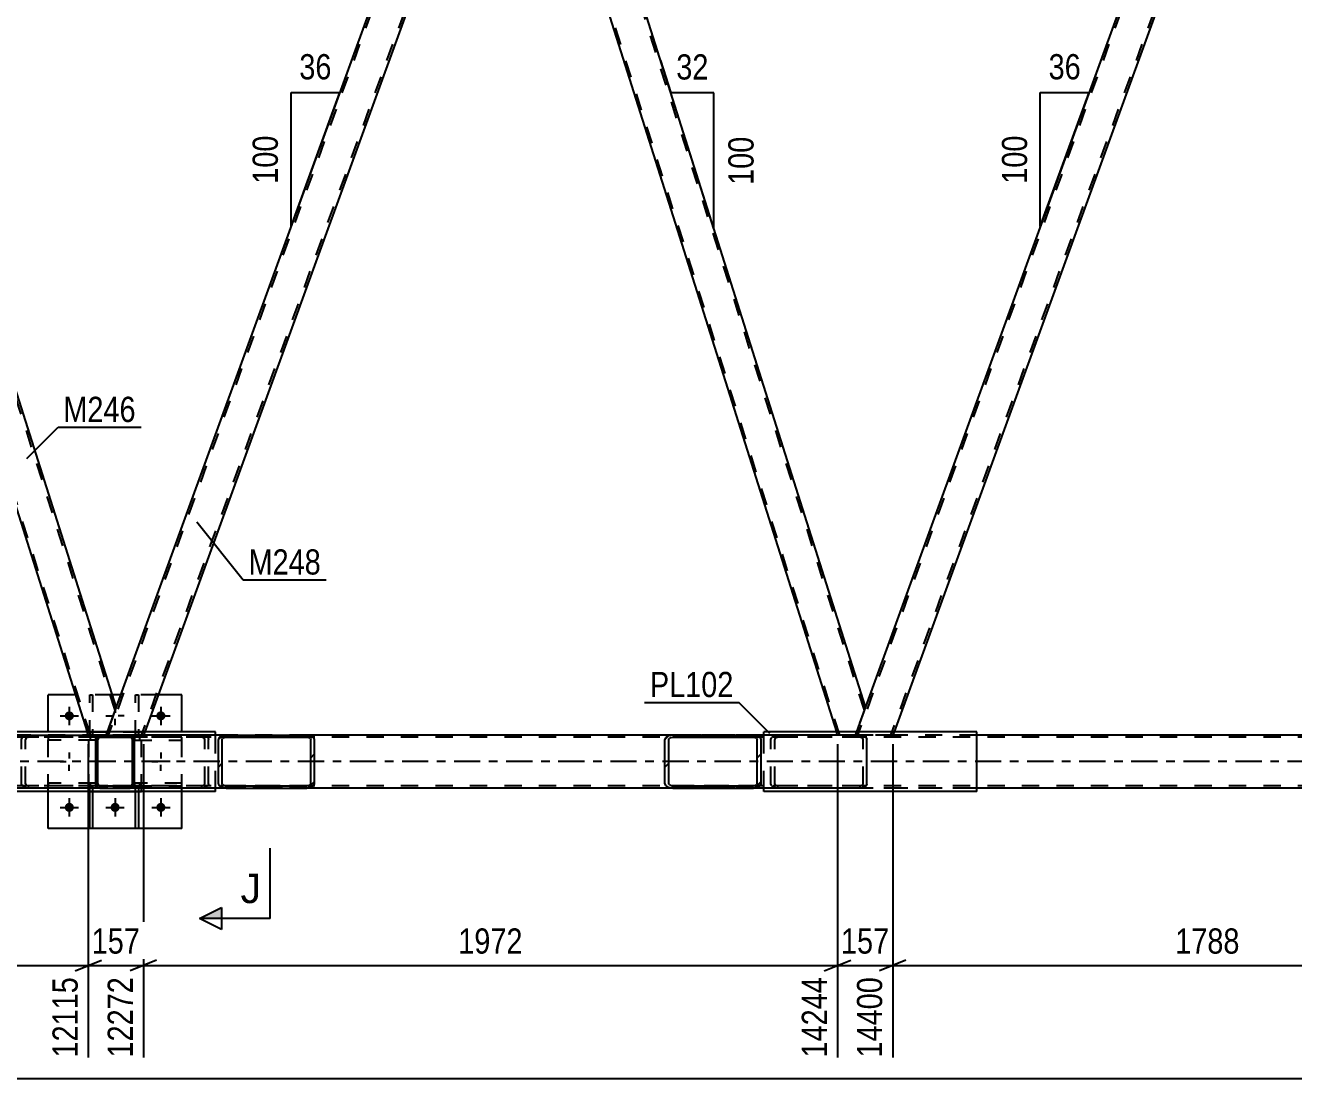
# Model space of a CAD drawing. Header units: millimetres. Extents: x -787 to 402, y -866 to -25.
# Drawn here: x -282.8 to -138.7, y -439.6 to -320 of the extents above; entities that cross this region are included whole.
import ezdxf

# ---------------------------------------------------------------- set-up
doc = ezdxf.new("R2010")
doc.units = ezdxf.units.MM
doc.linetypes.add('DXK_LINE_DOT2', pattern=[3.9198, 1.9599, -1.9599])
doc.linetypes.add('DXK_LINE_DOT3', pattern=[5.9187, 2.979, -0.9799, 0.9799, -0.9799])
doc.styles.add('Arial', font='arial.ttf', dxfattribs={"height": 0.2})
doc.styles.add('Arial Narrow', font='ARIALN.TTF', dxfattribs={"height": 0.2})

# ---------------------------------------------------------------- blocks, each defined once
blk = doc.blocks.new('Part-569028579-6460 - 6366')
at = {"color": 7, "linetype": 'DXK_LINE_DOT2'}
for p, q in [((-230.11, -281.61), (-273.42, -400.61)), ((-226.37, -281.61), (-269.68, -400.61)), ((-230.37, -281.61), (-230.51, -282.01)), ((-226.11, -281.61), (-230.37, -281.61)), ((-226.11, -281.61), (-227.28, -284.81)), ((-272.51, -397.4), (-273.68, -400.61)), ((-269.28, -400.21), (-269.42, -400.61)), ((-269.42, -400.61), (-273.68, -400.61))]:
    blk.add_line(p, q, dxfattribs=at)
at = {"color": 2, "linetype": 'Continuous'}
for p, q in [((-230.51, -282.01), (-272.51, -397.4)), ((-227.28, -284.81), (-269.28, -400.21))]:
    blk.add_line(p, q, dxfattribs=at)
blk = doc.blocks.new('Part-569028579-6387 - 6366')
at = {"color": 7, "linetype": 'DXK_LINE_DOT2'}
for p, q in [((-144.98, -281.61), (-188.29, -400.61)), ((-141.23, -281.61), (-184.54, -400.61)), ((-145.23, -281.61), (-145.38, -282.01)), ((-140.98, -281.61), (-145.23, -281.61)), ((-140.98, -281.61), (-141.12, -282.01)), ((-187.38, -397.4), (-188.55, -400.61)), ((-184.14, -400.21), (-184.29, -400.61)), ((-184.29, -400.61), (-188.55, -400.61))]:
    blk.add_line(p, q, dxfattribs=at)
at = {"color": 2, "linetype": 'Continuous'}
for p, q in [((-145.38, -282.01), (-187.38, -397.4)), ((-141.12, -282.01), (-184.14, -400.21))]:
    blk.add_line(p, q, dxfattribs=at)
blk = doc.blocks.new('Part-569028579-6403 - 6366')
at = {"linetype": 'Continuous'}
h = blk.add_hatch(dxfattribs=at)
h.set_pattern_fill('', scale=0.7, style=0, pattern_type=0)
h.set_pattern_definition([(45, (-210.1667, -401.0855), (-1.57154, 1.57154), [])])
h.paths.add_polyline_path([(-210.1, -400.9), (-210.17, -401.09), (-210.17, -406.13), (-210.1, -406.31), (-209.91, -406.46), (-209.63, -406.57), (-209.29, -406.61), (-200.12, -406.61), (-199.79, -406.57), (-199.5, -406.46), (-199.32, -406.31), (-199.25, -406.13), (-199.25, -401.09), (-199.32, -400.9), (-199.5, -400.75), (-199.79, -400.64), (-200.12, -400.61), (-209.29, -400.61), (-209.63, -400.64), (-209.91, -400.75)])
h.paths.add_polyline_path([(-209.46, -400.86), (-209.29, -400.85), (-200.12, -400.85), (-199.96, -400.86), (-199.81, -400.92), (-199.72, -400.99), (-199.69, -401.09), (-199.69, -406.13), (-199.72, -406.22), (-199.81, -406.3), (-199.96, -406.35), (-200.12, -406.37), (-209.29, -406.37), (-209.46, -406.35), (-209.6, -406.3), (-209.7, -406.22), (-209.73, -406.13), (-209.73, -401.09), (-209.7, -400.99), (-209.6, -400.92)])
at = {"color": 2, "linetype": 'Continuous'}
for p, q in [((-210.1, -400.9), (-210.17, -401.09)), ((-210.17, -406.13), (-210.17, -401.09)), ((-209.73, -401.09), (-209.7, -400.99)), ((-209.73, -406.13), (-209.73, -401.09)), ((-209.29, -400.61), (-209.63, -400.64)), ((-209.46, -400.86), (-209.29, -400.85)), ((-209.29, -400.61), (-200.12, -400.61)), ((-209.29, -400.85), (-200.12, -400.85)), ((-188.09, -400.61), (-200.12, -400.61)), ((-199.79, -400.64), (-200.12, -400.61)), ((-200.12, -400.85), (-199.96, -400.86)), ((-199.72, -400.99), (-199.69, -401.09)), ((-199.69, -406.13), (-199.69, -401.09)), ((-199.25, -401.09), (-199.32, -400.9)), ((-199.25, -406.13), (-199.25, -401.09)), ((-188.09, -400.61), (-187.76, -400.64)), ((-187.29, -400.9), (-187.22, -401.09)), ((-187.22, -406.13), (-187.22, -401.09)), ((-210.17, -406.13), (-210.1, -406.31)), ((-209.7, -406.22), (-209.73, -406.13)), ((-209.29, -406.37), (-209.46, -406.35)), ((-199.96, -406.35), (-200.12, -406.37)), ((-199.69, -406.13), (-199.72, -406.22)), ((-199.32, -406.31), (-199.25, -406.13)), ((-187.22, -406.13), (-187.29, -406.31)), ((-209.63, -406.57), (-209.29, -406.61)), ((-209.29, -406.37), (-200.12, -406.37)), ((-209.29, -406.61), (-200.12, -406.61)), ((-200.12, -406.61), (-199.79, -406.57)), ((-188.09, -406.61), (-200.12, -406.61)), ((-187.76, -406.57), (-188.09, -406.61))]:
    blk.add_line(p, q, dxfattribs=at)
at = {"color": 7, "linetype": 'DXK_LINE_DOT2'}
for p, q in [((-200.12, -400.61), (-209.29, -400.61)), ((-188.09, -400.85), (-209.29, -400.85)), ((-198.14, -401.09), (-198.07, -400.9)), ((-198.14, -406.13), (-198.14, -401.09)), ((-197.67, -400.99), (-197.7, -401.09)), ((-197.7, -406.13), (-197.7, -401.09)), ((-197.6, -400.64), (-197.26, -400.61)), ((-197.26, -400.85), (-197.43, -400.86)), ((-187.92, -400.86), (-188.09, -400.85)), ((-187.66, -401.09), (-187.69, -400.99)), ((-187.66, -406.13), (-187.66, -401.09)), ((-198.07, -406.31), (-198.14, -406.13)), ((-197.7, -406.13), (-197.67, -406.22)), ((-197.43, -406.35), (-197.26, -406.37)), ((-188.09, -406.37), (-187.92, -406.35)), ((-187.69, -406.22), (-187.66, -406.13)), ((-188.09, -406.37), (-209.29, -406.37)), ((-200.12, -406.61), (-209.29, -406.61)), ((-197.26, -406.61), (-197.6, -406.57))]:
    blk.add_line(p, q, dxfattribs=at)
at = {"color": 2, "linetype": 'Continuous'}
for centre, radius, start, end in [((-209.49, -401.45), 0.817, 99.5182, 138.0638), ((-209.39, -401.27), 0.409, 99.5182, 138.0638), ((-200.02, -401.27), 0.409, 41.9362, 80.4818), ((-199.92, -401.45), 0.817, 41.9362, 80.4818), ((-187.89, -401.45), 0.817, 41.9362, 80.4818), ((-209.49, -405.76), 0.817, 221.9362, 260.4818), ((-209.39, -405.94), 0.409, 221.9362, 260.4818), ((-200.02, -405.94), 0.409, 279.5182, 318.0638), ((-199.92, -405.76), 0.817, 279.5182, 318.0638), ((-187.89, -405.76), 0.817, 279.5182, 318.0638)]:
    blk.add_arc(centre, radius, start, end, dxfattribs=at)
at = {"color": 7, "linetype": 'DXK_LINE_DOT2'}
for centre, radius, start, end in [((-197.46, -401.45), 0.817, 99.5182, 138.0638), ((-197.36, -401.27), 0.409, 99.5182, 138.0638), ((-187.99, -401.27), 0.409, 41.9362, 80.4818), ((-197.46, -405.76), 0.817, 221.9362, 260.4818), ((-197.36, -405.94), 0.409, 221.9362, 260.4818), ((-187.99, -405.94), 0.409, 279.5182, 318.0638)]:
    blk.add_arc(centre, radius, start, end, dxfattribs=at)
blk = doc.blocks.new('Part-569028579-6405 - 6366')
at = {"linetype": 'Continuous'}
h = blk.add_hatch(dxfattribs=at)
h.set_pattern_fill('', scale=0.7, style=0, pattern_type=0)
h.set_pattern_definition([(45, (-295.301, -401.0855), (-1.57154, 1.57154), [])])
h.paths.add_polyline_path([(-295.23, -400.9), (-295.3, -401.09), (-295.3, -406.13), (-295.23, -406.31), (-295.05, -406.46), (-294.76, -406.57), (-294.43, -406.61), (-285.26, -406.61), (-284.92, -406.57), (-284.64, -406.46), (-284.45, -406.31), (-284.38, -406.13), (-284.38, -401.09), (-284.45, -400.9), (-284.64, -400.75), (-284.92, -400.64), (-285.26, -400.61), (-294.43, -400.61), (-294.76, -400.64), (-295.05, -400.75)])
h.paths.add_polyline_path([(-294.59, -400.86), (-294.43, -400.85), (-285.26, -400.85), (-285.09, -400.86), (-284.95, -400.92), (-284.85, -400.99), (-284.82, -401.09), (-284.82, -406.13), (-284.85, -406.22), (-284.95, -406.3), (-285.09, -406.35), (-285.26, -406.37), (-294.43, -406.37), (-294.59, -406.35), (-294.74, -406.3), (-294.83, -406.22), (-294.86, -406.13), (-294.86, -401.09), (-294.83, -400.99), (-294.74, -400.92)])
at = {"color": 2, "linetype": 'Continuous'}
for p, q in [((-295.23, -400.9), (-295.3, -401.09)), ((-295.3, -406.13), (-295.3, -401.09)), ((-294.86, -401.09), (-294.83, -400.99)), ((-294.86, -406.13), (-294.86, -401.09)), ((-294.43, -400.61), (-294.76, -400.64)), ((-294.59, -400.86), (-294.43, -400.85)), ((-294.43, -400.61), (-285.26, -400.61)), ((-294.43, -400.85), (-285.26, -400.85)), ((-285.26, -400.61), (-274.83, -400.61)), ((-284.92, -400.64), (-285.26, -400.61)), ((-285.26, -400.85), (-285.09, -400.86)), ((-284.85, -400.99), (-284.82, -401.09)), ((-284.82, -406.13), (-284.82, -401.09)), ((-284.38, -401.09), (-284.45, -400.9)), ((-284.38, -406.13), (-284.38, -401.09)), ((-274.83, -400.61), (-274.83, -400.64)), ((-274.83, -401.09), (-274.83, -400.64)), ((-274.83, -401.09), (-274.83, -401.09)), ((-295.3, -406.13), (-295.23, -406.31)), ((-294.83, -406.22), (-294.86, -406.13)), ((-294.43, -406.37), (-294.59, -406.35)), ((-285.09, -406.35), (-285.26, -406.37)), ((-284.82, -406.13), (-284.85, -406.22)), ((-284.45, -406.31), (-284.38, -406.13)), ((-274.83, -406.61), (-274.83, -406.13)), ((-294.76, -406.57), (-294.43, -406.61)), ((-294.43, -406.37), (-285.26, -406.37)), ((-294.43, -406.61), (-285.26, -406.61)), ((-285.26, -406.61), (-284.92, -406.57)), ((-274.83, -406.61), (-285.26, -406.61))]:
    blk.add_line(p, q, dxfattribs=at)
at = {"color": 7, "linetype": 'DXK_LINE_DOT2'}
for p, q in [((-294.43, -400.61), (-285.26, -400.61)), ((-274.83, -400.85), (-294.43, -400.85)), ((-283.27, -401.09), (-283.2, -400.9)), ((-283.27, -406.13), (-283.27, -401.09)), ((-282.8, -400.99), (-282.83, -401.09)), ((-282.83, -406.13), (-282.83, -401.09)), ((-282.73, -400.64), (-282.4, -400.61)), ((-282.4, -400.85), (-282.56, -400.86)), ((-274.83, -401.09), (-274.83, -406.13)), ((-283.2, -406.31), (-283.27, -406.13)), ((-282.83, -406.13), (-282.8, -406.22)), ((-282.56, -406.35), (-282.4, -406.37)), ((-274.83, -406.13), (-274.83, -406.13)), ((-274.83, -406.13), (-274.83, -406.13)), ((-274.83, -406.37), (-294.43, -406.37)), ((-285.26, -406.61), (-294.43, -406.61)), ((-282.4, -406.61), (-282.73, -406.57))]:
    blk.add_line(p, q, dxfattribs=at)
at = {"color": 2, "linetype": 'Continuous'}
for centre, radius, start, end in [((-294.63, -401.45), 0.817, 99.5182, 138.0638), ((-294.53, -401.27), 0.409, 99.5182, 138.0638), ((-285.16, -401.27), 0.409, 41.9362, 80.4818), ((-285.06, -401.45), 0.817, 41.9362, 80.4818), ((-294.63, -405.76), 0.817, 221.9362, 260.4818), ((-294.53, -405.94), 0.409, 221.9362, 260.4818), ((-285.16, -405.94), 0.409, 279.5182, 318.0638), ((-285.06, -405.76), 0.817, 279.5182, 318.0638)]:
    blk.add_arc(centre, radius, start, end, dxfattribs=at)
at = {"color": 7, "linetype": 'DXK_LINE_DOT2'}
for centre, radius, start, end in [((-282.6, -401.45), 0.817, 99.5182, 138.0638), ((-282.5, -401.27), 0.409, 99.5182, 138.0638), ((-282.6, -405.76), 0.817, 221.9362, 260.4818), ((-282.5, -405.94), 0.409, 221.9362, 260.4818)]:
    blk.add_arc(centre, radius, start, end, dxfattribs=at)
blk = doc.blocks.new('Part-569028579-6414 - 6366')
at = {"linetype": 'Continuous'}
h = blk.add_hatch(dxfattribs=at)
h.set_pattern_fill('', scale=0.7, style=0, pattern_type=0)
h.set_pattern_definition([(45, (-274.8313, -401.0896), (-1.57154, 1.57154), [])])
h.paths.add_polyline_path([(-274.79, -400.91), (-274.83, -401.09), (-274.83, -406.13), (-274.79, -406.31), (-274.69, -406.47), (-274.53, -406.57), (-274.35, -406.61), (-270.91, -406.61), (-270.73, -406.57), (-270.57, -406.47), (-270.47, -406.31), (-270.43, -406.13), (-270.43, -401.09), (-270.47, -400.91), (-270.57, -400.75), (-270.73, -400.65), (-270.91, -400.61), (-274.35, -400.61), (-274.53, -400.65), (-274.69, -400.75)])
h.paths.add_polyline_path([(-274.44, -400.87), (-274.35, -400.85), (-270.91, -400.85), (-270.82, -400.87), (-270.74, -400.92), (-270.69, -401), (-270.67, -401.09), (-270.67, -406.13), (-270.69, -406.22), (-270.74, -406.3), (-270.82, -406.35), (-270.91, -406.37), (-274.35, -406.37), (-274.44, -406.35), (-274.52, -406.3), (-274.57, -406.22), (-274.59, -406.13), (-274.59, -401.09), (-274.57, -401), (-274.52, -400.92)])
at = {"color": 7, "linetype": 'DXK_LINE_DOT2'}
for p, q in [((-274.83, -401.09), (-274.79, -400.91)), ((-274.83, -406.13), (-274.83, -401.09)), ((-274.57, -401), (-274.59, -401.09)), ((-274.59, -406.13), (-274.59, -401.09)), ((-274.52, -400.92), (-274.57, -401)), ((-274.53, -400.65), (-274.35, -400.61)), ((-274.44, -400.87), (-274.52, -400.92)), ((-274.35, -400.85), (-274.44, -400.87)), ((-274.35, -400.61), (-270.91, -400.61)), ((-270.91, -400.85), (-274.35, -400.85)), ((-270.91, -400.61), (-270.73, -400.65)), ((-270.82, -400.87), (-270.91, -400.85)), ((-270.74, -400.92), (-270.82, -400.87)), ((-270.69, -401), (-270.74, -400.92)), ((-270.67, -401.09), (-270.69, -401)), ((-270.67, -406.13), (-270.67, -401.09)), ((-270.47, -400.91), (-270.43, -401.09)), ((-270.43, -406.13), (-270.43, -401.09)), ((-274.79, -406.31), (-274.83, -406.13)), ((-274.59, -406.13), (-274.57, -406.22)), ((-274.57, -406.22), (-274.52, -406.3)), ((-274.52, -406.3), (-274.44, -406.35)), ((-270.82, -406.35), (-270.74, -406.3)), ((-270.74, -406.3), (-270.69, -406.22)), ((-270.69, -406.22), (-270.67, -406.13)), ((-270.43, -406.13), (-270.47, -406.31)), ((-274.35, -406.61), (-274.53, -406.57)), ((-274.44, -406.35), (-274.35, -406.37)), ((-274.35, -406.37), (-270.91, -406.37)), ((-274.35, -406.61), (-270.91, -406.61)), ((-270.91, -406.37), (-270.82, -406.35)), ((-270.73, -406.57), (-270.91, -406.61))]:
    blk.add_line(p, q, dxfattribs=at)
at = {"color": 2, "linetype": 'Continuous'}
for p, q in [((-274.79, -400.91), (-274.83, -401.09)), ((-274.83, -406.13), (-274.83, -401.09)), ((-274.59, -401.09), (-274.57, -401)), ((-274.59, -406.13), (-274.59, -401.09)), ((-274.57, -401), (-274.52, -400.92)), ((-274.35, -400.61), (-274.53, -400.65)), ((-274.52, -400.92), (-274.44, -400.87)), ((-274.44, -400.87), (-274.35, -400.85)), ((-274.35, -400.61), (-270.91, -400.61)), ((-274.35, -400.85), (-270.91, -400.85)), ((-270.73, -400.65), (-270.91, -400.61)), ((-270.91, -400.85), (-270.82, -400.87)), ((-270.82, -400.87), (-270.74, -400.92)), ((-270.74, -400.92), (-270.69, -401)), ((-270.69, -401), (-270.67, -401.09)), ((-270.67, -406.13), (-270.67, -401.09)), ((-270.43, -401.09), (-270.47, -400.91)), ((-270.43, -406.13), (-270.43, -401.09)), ((-274.83, -406.13), (-274.79, -406.31)), ((-274.57, -406.22), (-274.59, -406.13)), ((-274.52, -406.3), (-274.57, -406.22)), ((-274.44, -406.35), (-274.52, -406.3)), ((-270.74, -406.3), (-270.82, -406.35)), ((-270.69, -406.22), (-270.74, -406.3)), ((-270.67, -406.13), (-270.69, -406.22)), ((-270.47, -406.31), (-270.43, -406.13)), ((-274.53, -406.57), (-274.35, -406.61)), ((-274.35, -406.37), (-274.44, -406.35)), ((-274.35, -406.37), (-270.91, -406.37)), ((-274.35, -406.61), (-270.91, -406.61)), ((-270.82, -406.35), (-270.91, -406.37)), ((-270.91, -406.61), (-270.73, -406.57))]:
    blk.add_line(p, q, dxfattribs=at)
at = {"color": 7, "linetype": 'DXK_LINE_DOT2'}
for centre, start, end in [((-274.35, -401.09), 112.4999, 157.4999), ((-270.91, -401.09), 22.4999, 67.4999), ((-274.35, -406.13), 202.4999, 247.4999), ((-270.91, -406.13), 292.4999, 337.4999)]:
    blk.add_arc(centre, 0.48, start, end, dxfattribs=at)
at = {"color": 2, "linetype": 'Continuous'}
for centre, start, end in [((-274.35, -401.09), 112.4999, 157.4999), ((-270.91, -401.09), 22.4999, 67.4999), ((-274.35, -406.13), 202.4999, 247.4999), ((-270.91, -406.13), 292.4999, 337.4999)]:
    blk.add_arc(centre, 0.48, start, end, dxfattribs=at)
blk = doc.blocks.new('Part-569028579-6430 - 6366')
at = {"color": 2, "linetype": 'Continuous'}
for p, q in [((-226.26, -282.01), (-227.28, -284.81)), ((-187.38, -397.4), (-223.97, -282.01)), ((-227.28, -284.81), (-190.69, -400.21)), ((-187.38, -397.4), (-188.4, -400.21))]:
    blk.add_line(p, q, dxfattribs=at)
at = {"color": 7, "linetype": 'DXK_LINE_DOT2'}
for p, q in [((-226.11, -281.61), (-226.26, -282.01)), ((-224.1, -281.61), (-226.11, -281.61)), ((-187.51, -397.77), (-224.35, -281.61)), ((-223.97, -282.01), (-224.1, -281.61)), ((-190.31, -400.61), (-227.14, -284.44)), ((-190.56, -400.61), (-190.69, -400.21)), ((-188.4, -400.21), (-188.55, -400.61)), ((-188.55, -400.61), (-190.56, -400.61))]:
    blk.add_line(p, q, dxfattribs=at)
blk = doc.blocks.new('Part-569028579-6435 - 6366')
at = {"color": 2, "linetype": 'Continuous'}
for p, q in [((-311.39, -282.01), (-312.41, -284.81)), ((-272.51, -397.4), (-309.1, -282.01)), ((-312.41, -284.81), (-275.82, -400.21)), ((-272.51, -397.4), (-273.53, -400.21))]:
    blk.add_line(p, q, dxfattribs=at)
at = {"color": 7, "linetype": 'DXK_LINE_DOT2'}
for p, q in [((-311.24, -281.61), (-311.39, -282.01)), ((-309.23, -281.61), (-311.24, -281.61)), ((-272.65, -397.77), (-309.48, -281.61)), ((-309.1, -282.01), (-309.23, -281.61)), ((-275.44, -400.61), (-312.28, -284.44)), ((-275.69, -400.61), (-275.82, -400.21)), ((-273.53, -400.21), (-273.68, -400.61)), ((-273.68, -400.61), (-275.69, -400.61))]:
    blk.add_line(p, q, dxfattribs=at)
blk = doc.blocks.new('Part-569028579-6534 - 6366')
at = {"color": 7, "linetype": 'DXK_LINE_DOT2'}
for p, q in [((-275.64, -407.01), (-275.64, -400.21)), ((-275.64, -400.21), (-269.64, -400.21)), ((-269.64, -407.01), (-269.64, -400.21))]:
    blk.add_line(p, q, dxfattribs=at)
at = {"color": 2, "linetype": 'Continuous'}
for p, q in [((-275.64, -407.01), (-275.64, -407.01)), ((-275.64, -407.01), (-269.64, -407.01)), ((-269.64, -407.01), (-269.64, -407.01))]:
    blk.add_line(p, q, dxfattribs=at)
blk = doc.blocks.new('Part-569028579-6528 - 6366')
at = {"linetype": 'Continuous'}
h = blk.add_hatch(dxfattribs=at)
h.set_pattern_fill('', scale=0.7, style=0, pattern_type=0)
h.set_pattern_definition([(45, (-260.903, -401.0855), (-1.57154, 1.57154), [])])
h.paths.add_polyline_path([(-260.84, -400.9), (-260.9, -401.09), (-260.9, -406.13), (-260.84, -406.31), (-260.65, -406.46), (-260.36, -406.57), (-260.03, -406.61), (-250.86, -406.61), (-250.52, -406.57), (-250.24, -406.46), (-250.05, -406.31), (-249.98, -406.13), (-249.98, -401.09), (-250.05, -400.9), (-250.24, -400.75), (-250.52, -400.64), (-250.86, -400.61), (-260.03, -400.61), (-260.36, -400.64), (-260.65, -400.75)])
h.paths.add_polyline_path([(-260.2, -400.86), (-260.03, -400.85), (-250.86, -400.85), (-250.69, -400.86), (-250.55, -400.92), (-250.45, -400.99), (-250.42, -401.09), (-250.42, -406.13), (-250.45, -406.22), (-250.55, -406.3), (-250.69, -406.35), (-250.86, -406.37), (-260.03, -406.37), (-260.2, -406.35), (-260.34, -406.3), (-260.43, -406.22), (-260.47, -406.13), (-260.47, -401.09), (-260.43, -400.99), (-260.34, -400.92)])
at = {"color": 2, "linetype": 'Continuous'}
for p, q in [((-270.43, -401.09), (-270.43, -400.61)), ((-260.03, -400.61), (-270.43, -400.61)), ((-270.43, -401.09), (-270.43, -401.09)), ((-260.84, -400.9), (-260.9, -401.09)), ((-260.9, -406.13), (-260.9, -401.09)), ((-260.47, -401.09), (-260.43, -400.99)), ((-260.47, -406.13), (-260.47, -401.09)), ((-260.03, -400.61), (-260.36, -400.64)), ((-260.2, -400.86), (-260.03, -400.85)), ((-260.03, -400.61), (-250.86, -400.61)), ((-260.03, -400.85), (-250.86, -400.85)), ((-250.52, -400.64), (-250.86, -400.61)), ((-250.86, -400.85), (-250.69, -400.86)), ((-250.45, -400.99), (-250.42, -401.09)), ((-250.42, -406.13), (-250.42, -401.09)), ((-249.98, -401.09), (-250.05, -400.9)), ((-249.98, -406.13), (-249.98, -401.09)), ((-270.43, -406.57), (-270.43, -406.13)), ((-260.9, -406.13), (-260.84, -406.31)), ((-260.43, -406.22), (-260.47, -406.13)), ((-260.03, -406.37), (-260.2, -406.35)), ((-250.69, -406.35), (-250.86, -406.37)), ((-250.42, -406.13), (-250.45, -406.22)), ((-250.05, -406.31), (-249.98, -406.13)), ((-270.43, -406.61), (-270.43, -406.57)), ((-260.03, -406.61), (-270.43, -406.61)), ((-260.36, -406.57), (-260.03, -406.61)), ((-260.03, -406.37), (-250.86, -406.37)), ((-260.03, -406.61), (-250.86, -406.61)), ((-250.86, -406.61), (-250.52, -406.57))]:
    blk.add_line(p, q, dxfattribs=at)
at = {"color": 7, "linetype": 'DXK_LINE_DOT2'}
for p, q in [((-250.86, -400.85), (-270.43, -400.85)), ((-270.43, -406.13), (-270.43, -401.09)), ((-262.89, -400.61), (-262.55, -400.64)), ((-262.72, -400.86), (-262.89, -400.85)), ((-262.45, -401.09), (-262.49, -400.99)), ((-262.45, -406.13), (-262.45, -401.09)), ((-262.08, -400.9), (-262.02, -401.09)), ((-262.02, -406.13), (-262.02, -401.09)), ((-250.86, -400.61), (-260.03, -400.61)), ((-270.43, -406.13), (-270.43, -406.13)), ((-270.43, -406.13), (-270.43, -406.13)), ((-262.89, -406.37), (-262.72, -406.35)), ((-262.49, -406.22), (-262.45, -406.13)), ((-262.02, -406.13), (-262.08, -406.31)), ((-250.86, -406.37), (-270.43, -406.37)), ((-262.55, -406.57), (-262.89, -406.61)), ((-250.86, -406.61), (-260.03, -406.61))]:
    blk.add_line(p, q, dxfattribs=at)
for centre, radius, start, end in [((-262.79, -401.27), 0.409, 41.9362, 80.4818), ((-262.69, -401.45), 0.817, 41.9362, 80.4818), ((-262.79, -405.94), 0.409, 279.5182, 318.0638), ((-262.69, -405.76), 0.817, 279.5182, 318.0638)]:
    blk.add_arc(centre, radius, start, end, dxfattribs=at)
at = {"color": 2, "linetype": 'Continuous'}
for centre, radius, start, end in [((-260.23, -401.45), 0.817, 99.5182, 138.0638), ((-260.13, -401.27), 0.409, 99.5182, 138.0638), ((-250.76, -401.27), 0.409, 41.9362, 80.4818), ((-250.66, -401.45), 0.817, 41.9362, 80.4818), ((-260.23, -405.76), 0.817, 221.9362, 260.4818), ((-260.13, -405.94), 0.409, 221.9362, 260.4818), ((-250.76, -405.94), 0.409, 279.5182, 318.0638), ((-250.66, -405.76), 0.817, 279.5182, 318.0638)]:
    blk.add_arc(centre, radius, start, end, dxfattribs=at)
blk = doc.blocks.new('Part-569028579-6562 - 6366')
at = {"color": 7, "linetype": 'DXK_LINE_DOT2'}
for p, q in [((-274.82, -400.99), (-274.84, -401.09)), ((-274.84, -401.09), (-274.82, -400.99)), ((-274.84, -406.13), (-274.84, -401.09)), ((-274.81, -400.91), (-274.82, -400.99)), ((-274.82, -400.99), (-274.81, -400.91)), ((-274.58, -401), (-274.6, -401.09)), ((-274.6, -406.13), (-274.6, -401.09)), ((-274.53, -400.92), (-274.58, -401)), ((-274.36, -400.61), (-274.55, -400.65)), ((-274.55, -400.65), (-274.36, -400.61)), ((-274.45, -400.87), (-274.53, -400.92)), ((-274.36, -400.85), (-274.45, -400.87)), ((-270.92, -400.61), (-274.36, -400.61)), ((-270.92, -400.85), (-274.36, -400.85)), ((-270.74, -400.65), (-270.92, -400.61)), ((-270.92, -400.61), (-270.74, -400.65)), ((-270.83, -400.87), (-270.92, -400.85)), ((-270.75, -400.92), (-270.83, -400.87)), ((-270.7, -401), (-270.75, -400.92)), ((-270.68, -401.09), (-270.7, -401)), ((-270.68, -406.13), (-270.68, -401.09)), ((-270.46, -400.99), (-270.48, -400.91)), ((-270.48, -400.91), (-270.46, -400.99)), ((-270.44, -401.09), (-270.46, -400.99)), ((-270.46, -400.99), (-270.44, -401.09)), ((-270.44, -406.13), (-270.44, -401.09)), ((-274.84, -406.13), (-274.83, -406.22)), ((-274.83, -406.22), (-274.84, -406.13)), ((-274.83, -406.22), (-274.81, -406.31)), ((-274.81, -406.31), (-274.83, -406.22)), ((-274.6, -406.13), (-274.58, -406.22)), ((-274.58, -406.22), (-274.53, -406.3)), ((-274.53, -406.3), (-274.45, -406.35)), ((-270.83, -406.35), (-270.75, -406.3)), ((-270.75, -406.3), (-270.7, -406.22)), ((-270.7, -406.22), (-270.68, -406.13)), ((-270.48, -406.31), (-270.46, -406.22)), ((-270.46, -406.22), (-270.48, -406.31)), ((-270.46, -406.22), (-270.44, -406.13)), ((-270.44, -406.13), (-270.46, -406.22)), ((-274.55, -406.57), (-274.36, -406.61)), ((-274.36, -406.61), (-274.55, -406.57)), ((-274.45, -406.35), (-274.36, -406.37)), ((-270.92, -406.37), (-274.36, -406.37)), ((-270.92, -406.61), (-274.36, -406.61)), ((-270.92, -406.37), (-270.83, -406.35)), ((-270.92, -406.61), (-270.74, -406.57)), ((-270.74, -406.57), (-270.92, -406.61))]:
    blk.add_line(p, q, dxfattribs=at)
at = {"color": 7, "linetype": 'DXK_LINE_DOT3'}
blk.add_line((-272.64, -403.61), (-272.64, -403.61), dxfattribs=at)
at = {"color": 7, "linetype": 'DXK_LINE_DOT2'}
for centre, start, end in [((-274.36, -401.09), 112.4999, 157.4999), ((-274.36, -401.09), 112.4999, 157.4999), ((-270.92, -401.09), 22.4999, 67.4999), ((-270.92, -401.09), 22.4999, 67.4999), ((-274.36, -406.13), 202.4999, 247.4999), ((-274.36, -406.13), 202.4999, 247.4999), ((-270.92, -406.13), 292.4999, 337.4999), ((-270.92, -406.13), 292.4999, 337.4999)]:
    blk.add_arc(centre, 0.48, start, end, dxfattribs=at)
blk = doc.blocks.new('Part-569028579-6563 - 6366')
at = {"color": 2, "linetype": 'Continuous'}
for p, q in [((-277.15, -396.01), (-280.24, -396.01)), ((-280.24, -400.21), (-280.24, -396.01)), ((-272.01, -396.01), (-272.95, -396.01)), ((-265.04, -396.01), (-267.75, -396.01)), ((-265.04, -400.21), (-265.04, -396.01)), ((-280.24, -411.21), (-280.24, -407.01)), ((-265.04, -411.21), (-265.04, -407.01)), ((-265.04, -411.21), (-280.24, -411.21))]:
    blk.add_line(p, q, dxfattribs=at)
at = {"color": 7, "linetype": 'DXK_LINE_DOT2'}
for p, q in [((-272.95, -396.01), (-277.15, -396.01)), ((-267.75, -396.01), (-272.01, -396.01)), ((-280.24, -407.01), (-280.24, -400.21)), ((-265.04, -407.01), (-265.04, -400.21))]:
    blk.add_line(p, q, dxfattribs=at)
blk = doc.blocks.new('Part-569028579-6565 - 6366')
at = {"color": 7, "linetype": 'DXK_LINE_DOT2'}
for p, q in [((-270.32, -407.01), (-270.32, -406.37)), ((-270.32, -406.37), (-270, -406.37)), ((-270.32, -406.97), (-270, -406.97)), ((-270, -406.37), (-270, -407.01))]:
    blk.add_line(p, q, dxfattribs=at)
at = {"color": 2, "linetype": 'Continuous'}
for p, q in [((-270.32, -411.21), (-270.32, -407.01)), ((-270, -407.01), (-270, -411.21)), ((-270, -411.21), (-270.32, -411.21))]:
    blk.add_line(p, q, dxfattribs=at)
blk = doc.blocks.new('Part-569028579-6567 - 6366')
at = {"color": 7, "linetype": 'DXK_LINE_DOT2'}
for p, q in [((-270.32, -400.85), (-270.32, -396.01)), ((-270.32, -396.01), (-270, -396.01)), ((-270, -396.01), (-270, -400.85)), ((-270.32, -400.25), (-270, -400.25)), ((-270, -400.85), (-270.32, -400.85))]:
    blk.add_line(p, q, dxfattribs=at)
blk = doc.blocks.new('Part-569028579-6568 - 6366')
at = {"color": 7, "linetype": 'DXK_LINE_DOT2'}
for p, q in [((-275.52, -400.85), (-275.52, -396.01)), ((-275.52, -396.01), (-275.2, -396.01)), ((-275.2, -396.01), (-275.2, -400.85)), ((-275.52, -400.25), (-275.2, -400.25)), ((-275.2, -400.85), (-275.52, -400.85))]:
    blk.add_line(p, q, dxfattribs=at)
blk = doc.blocks.new('Part-569028579-6569 - 6366')
at = {"color": 7, "linetype": 'DXK_LINE_DOT2'}
for p, q in [((-265.04, -400.85), (-270.44, -400.85)), ((-270.44, -400.85), (-270.44, -401.17)), ((-270.44, -401.17), (-265.04, -401.17)), ((-269.84, -401.17), (-269.84, -400.85)), ((-265.04, -401.17), (-265.04, -400.85))]:
    blk.add_line(p, q, dxfattribs=at)
blk = doc.blocks.new('Part-569028579-6570 - 6366')
at = {"color": 7, "linetype": 'DXK_LINE_DOT2'}
for p, q in [((-265.04, -406.05), (-270.44, -406.05)), ((-270.44, -406.05), (-270.44, -406.37)), ((-269.84, -406.37), (-269.84, -406.05)), ((-265.04, -406.37), (-265.04, -406.05)), ((-270.44, -406.37), (-265.04, -406.37))]:
    blk.add_line(p, q, dxfattribs=at)
blk = doc.blocks.new('Part-569028579-6571 - 6366')
at = {"color": 7, "linetype": 'DXK_LINE_DOT2'}
for p, q in [((-274.84, -400.85), (-280.24, -400.85)), ((-280.24, -400.85), (-280.24, -401.17)), ((-274.84, -401.17), (-280.24, -401.17)), ((-275.44, -401.17), (-275.44, -400.85)), ((-274.84, -401.17), (-274.84, -400.85))]:
    blk.add_line(p, q, dxfattribs=at)
blk = doc.blocks.new('Part-569028579-6572 - 6366')
at = {"color": 7, "linetype": 'DXK_LINE_DOT2'}
for p, q in [((-274.84, -406.05), (-280.24, -406.05)), ((-280.24, -406.05), (-280.24, -406.37)), ((-275.44, -406.37), (-275.44, -406.05)), ((-274.84, -406.37), (-274.84, -406.05)), ((-274.84, -406.37), (-280.24, -406.37))]:
    blk.add_line(p, q, dxfattribs=at)
blk = doc.blocks.new('Part-569028579-17636 - 6366')
at = {"color": 2, "linetype": 'Continuous'}
for p, q in [((-174.74, -400.21), (-198.94, -400.21)), ((-198.94, -400.61), (-198.94, -400.21)), ((-174.74, -407.01), (-174.74, -400.21)), ((-198.94, -407.01), (-198.94, -406.61)), ((-174.74, -407.01), (-198.94, -407.01))]:
    blk.add_line(p, q, dxfattribs=at)
at = {"color": 7, "linetype": 'DXK_LINE_DOT2'}
blk.add_line((-198.94, -406.61), (-198.94, -400.61), dxfattribs=at)
blk = doc.blocks.new('Part-569028579-6600 - 6366')
at = {"color": 7, "linetype": 'DXK_LINE_DOT2'}
for p, q in [((-112.77, -400.85), (-717.74, -400.85)), ((-250.86, -400.61), (-294.43, -400.61)), ((-174.74, -400.61), (-209.29, -400.61)), ((-112.77, -406.37), (-717.74, -406.37)), ((-112.77, -406.61), (-709.74, -406.61)), ((-250.86, -406.61), (-294.43, -406.61)), ((-174.74, -406.61), (-209.29, -406.61))]:
    blk.add_line(p, q, dxfattribs=at)
at = {"color": 2, "linetype": 'Continuous'}
for p, q in [((-209.29, -400.61), (-250.86, -400.61)), ((-116.77, -400.61), (-174.74, -400.61)), ((-209.29, -406.61), (-250.86, -406.61)), ((-116.77, -406.61), (-174.74, -406.61))]:
    blk.add_line(p, q, dxfattribs=at)
at = {"color": 7, "linetype": 'DXK_LINE_DOT3'}
blk.add_line((-112.77, -403.61), (-717.74, -403.61), dxfattribs=at)
blk = doc.blocks.new('Part-569028579-17637 - 6366')
at = {"color": 2, "linetype": 'Continuous'}
for p, q in [((-261.22, -400.21), (-284.07, -400.21)), ((-284.07, -400.61), (-284.07, -400.21)), ((-261.22, -400.61), (-261.22, -400.21)), ((-284.07, -407.01), (-284.07, -406.61)), ((-261.22, -407.01), (-284.07, -407.01)), ((-261.22, -407.01), (-261.22, -406.61))]:
    blk.add_line(p, q, dxfattribs=at)
at = {"color": 7, "linetype": 'DXK_LINE_DOT2'}
for p, q in [((-284.07, -406.61), (-284.07, -400.61)), ((-261.22, -406.61), (-261.22, -400.61))]:
    blk.add_line(p, q, dxfattribs=at)
blk = doc.blocks.new('Part-569028579-17643 - 6366')
at = {"color": 7, "linetype": 'DXK_LINE_DOT2'}
for p, q in [((-275.52, -407.01), (-275.52, -406.37)), ((-275.52, -406.37), (-275.2, -406.37)), ((-275.52, -406.97), (-275.2, -406.97)), ((-275.2, -406.37), (-275.2, -407.01))]:
    blk.add_line(p, q, dxfattribs=at)
at = {"color": 2, "linetype": 'Continuous'}
for p, q in [((-275.52, -411.21), (-275.52, -407.01)), ((-275.2, -407.01), (-275.2, -411.21)), ((-275.2, -411.21), (-275.52, -411.21))]:
    blk.add_line(p, q, dxfattribs=at)
blk = doc.blocks.new('Bolt-569028579-17722 - 6366')
at = {"linetype": 'Continuous'}
for points in [[(-277.32, -398.41, -1), (-278.36, -398.41, -1)], [(-266.92, -398.41, -1), (-267.96, -398.41, -1)], [(-277.32, -408.81, -1), (-278.36, -408.81, -1)], [(-272.12, -408.81, -1), (-273.16, -408.81, -1)], [(-266.92, -408.81, -1), (-267.96, -408.81, -1)]]:
    blk.add_hatch(color=1, dxfattribs=at).paths.add_polyline_path(points)
at = {"color": 1, "linetype": 'Continuous'}
for p, q in [((-277.84, -397.37), (-277.84, -399.45)), ((-272.64, -397.37), (-272.64, -398.06)), ((-267.44, -397.37), (-267.44, -399.45)), ((-278.88, -398.41), (-276.8, -398.41)), ((-273.68, -398.41), (-272.99, -398.41)), ((-272.64, -399.45), (-272.64, -398.76)), ((-271.6, -398.41), (-272.3, -398.41)), ((-268.48, -398.41), (-266.4, -398.41)), ((-277.84, -402.57), (-277.84, -403.26)), ((-267.44, -402.57), (-267.44, -403.26)), ((-278.88, -403.61), (-278.19, -403.61)), ((-277.84, -404.65), (-277.84, -403.96)), ((-276.8, -403.61), (-277.5, -403.61)), ((-268.48, -403.61), (-267.79, -403.61)), ((-267.44, -404.65), (-267.44, -403.96)), ((-266.4, -403.61), (-267.1, -403.61)), ((-277.84, -407.77), (-277.84, -409.85)), ((-272.64, -407.77), (-272.64, -409.85)), ((-267.44, -407.77), (-267.44, -409.85)), ((-278.88, -408.81), (-276.8, -408.81)), ((-273.68, -408.81), (-271.6, -408.81)), ((-268.48, -408.81), (-266.4, -408.81))]:
    blk.add_line(p, q, dxfattribs=at)
blk = doc.blocks.new('StraightDimension-569028579-66485 - 6366')
at = {"color": 7, "linetype": 'Continuous'}
for p, q in [((-190.56, -401.61), (-190.56, -437.22)), ((-184.29, -401.61), (-184.29, -437.22)), ((-192.06, -427.37), (-189.06, -426.17)), ((-182.79, -426.17), (-185.79, -427.37)), ((-190.56, -426.77), (-184.29, -426.77))]:
    blk.add_line(p, q, dxfattribs=at)
at = {"color": 0}
blk.add_wipeout([(-184.08, -426.02), (-184.08, -421.82), (-190.77, -421.82), (-190.77, -426.02)], dxfattribs=at)
at = {"color": 0, "linetype": 'Continuous'}
blk.add_wipeout([(-184.89, -427.47), (-189.09, -427.47), (-189.09, -437.82), (-184.89, -437.82)], dxfattribs=at)
at = {"color": 3, "style": 'Arial Narrow'}
blk.add_text('157', height=2.863, dxfattribs=at).set_placement((-190.17, -425.42))
at = {"color": 3, "linetype": 'Continuous', "style": 'Arial Narrow'}
blk.add_text('14400', height=2.863, rotation=90.0002, dxfattribs=at).set_placement((-185.49, -437.22))
blk = doc.blocks.new('AngleDimension-569028579-66435 - 6366')
at = {"color": 7, "linetype": 'Continuous'}
for p, q in [((-245.4, -322.91), (-247.11, -327.61)), ((-252.65, -327.61), (-247.11, -327.61)), ((-252.65, -342.83), (-247.11, -327.61)), ((-252.65, -342.83), (-252.65, -327.61))]:
    blk.add_line(p, q, dxfattribs=at)
at = {"color": 0}
blk.add_wipeout([(-253.55, -331.88), (-257.75, -331.88), (-257.75, -338.57), (-253.55, -338.57)], dxfattribs=at)
at = {"color": 3, "style": 'Arial Narrow'}
blk.add_text('100', height=2.863, rotation=90.0002, dxfattribs=at).set_placement((-254.15, -337.97))
at = {"color": 0}
blk.add_wipeout([(-247.45, -326.71), (-247.45, -322.51), (-252.31, -322.51), (-252.31, -326.71)], dxfattribs=at)
at = {"color": 3, "style": 'Arial Narrow'}
blk.add_text('36', height=2.863, dxfattribs=at).set_placement((-251.71, -326.11))
blk = doc.blocks.new('AngleDimension-569028579-66437 - 6366')
at = {"color": 7, "linetype": 'Continuous'}
for p, q in [((-210.67, -323.96), (-209.5, -327.63)), ((-204.6, -327.63), (-209.5, -327.63)), ((-204.6, -343.08), (-209.5, -327.63)), ((-204.6, -343.08), (-204.6, -327.63))]:
    blk.add_line(p, q, dxfattribs=at)
at = {"color": 0}
blk.add_wipeout([(-199.5, -332.01), (-203.7, -332.01), (-203.7, -338.7), (-199.5, -338.7)], dxfattribs=at)
at = {"color": 3, "style": 'Arial Narrow'}
blk.add_text('100', height=2.863, rotation=90.0002, dxfattribs=at).set_placement((-200.1, -338.1))
at = {"color": 0}
blk.add_wipeout([(-204.62, -326.73), (-204.62, -322.53), (-209.48, -322.53), (-209.48, -326.73)], dxfattribs=at)
at = {"color": 3, "style": 'Arial Narrow'}
blk.add_text('32', height=2.863, dxfattribs=at).set_placement((-208.88, -326.13))
blk = doc.blocks.new('AngleDimension-569028579-66463 - 6366')
at = {"color": 7, "linetype": 'Continuous'}
for p, q in [((-160.27, -322.91), (-161.98, -327.61)), ((-167.52, -327.61), (-161.98, -327.61)), ((-167.52, -342.83), (-161.98, -327.61)), ((-167.52, -342.83), (-167.52, -327.61))]:
    blk.add_line(p, q, dxfattribs=at)
at = {"color": 0}
blk.add_wipeout([(-168.42, -331.88), (-172.62, -331.88), (-172.62, -338.57), (-168.42, -338.57)], dxfattribs=at)
at = {"color": 3, "style": 'Arial Narrow'}
blk.add_text('100', height=2.863, rotation=90.0002, dxfattribs=at).set_placement((-169.02, -337.97))
at = {"color": 0}
blk.add_wipeout([(-162.32, -326.71), (-162.32, -322.51), (-167.18, -322.51), (-167.18, -326.71)], dxfattribs=at)
at = {"color": 3, "style": 'Arial Narrow'}
blk.add_text('36', height=2.863, dxfattribs=at).set_placement((-166.58, -326.11))
blk = doc.blocks.new('StraightDimension-569028579-66484 - 6366')
at = {"color": 7, "linetype": 'Continuous'}
for p, q in [((-184.29, -401.61), (-184.29, -437.22)), ((-112.77, -407.61), (-112.77, -437.22)), ((-182.79, -426.17), (-185.79, -427.37)), ((-114.27, -427.37), (-111.27, -426.17)), ((-184.29, -426.77), (-112.77, -426.77))]:
    blk.add_line(p, q, dxfattribs=at)
at = {"color": 0}
blk.add_wipeout([(-144.27, -426.02), (-144.27, -421.82), (-152.79, -421.82), (-152.79, -426.02)], dxfattribs=at)
at = {"color": 3, "style": 'Arial Narrow'}
blk.add_text('1788', height=2.863, dxfattribs=at).set_placement((-152.19, -425.42))
at = {"color": 0, "linetype": 'Continuous'}
blk.add_wipeout([(-113.37, -427.47), (-117.57, -427.47), (-117.57, -437.82), (-113.37, -437.82)], dxfattribs=at)
at = {"color": 3, "linetype": 'Continuous', "style": 'Arial Narrow'}
blk.add_text('16188', height=2.863, rotation=90.0002, dxfattribs=at).set_placement((-113.97, -437.22))
blk = doc.blocks.new('StraightDimension-569028579-66486 - 6366')
at = {"color": 7, "linetype": 'Continuous'}
for p, q in [((-269.42, -401.61), (-269.42, -437.22)), ((-190.56, -401.61), (-190.56, -437.22)), ((-267.92, -426.17), (-270.92, -427.37)), ((-192.06, -427.37), (-189.06, -426.17)), ((-269.42, -426.77), (-190.56, -426.77))]:
    blk.add_line(p, q, dxfattribs=at)
at = {"color": 0}
blk.add_wipeout([(-225.73, -426.02), (-225.73, -421.82), (-234.25, -421.82), (-234.25, -426.02)], dxfattribs=at)
at = {"color": 3, "style": 'Arial Narrow'}
blk.add_text('1972', height=2.863, dxfattribs=at).set_placement((-233.65, -425.42))
at = {"color": 0, "linetype": 'Continuous'}
blk.add_wipeout([(-191.16, -427.47), (-195.36, -427.47), (-195.36, -437.82), (-191.16, -437.82)], dxfattribs=at)
at = {"color": 3, "linetype": 'Continuous', "style": 'Arial Narrow'}
blk.add_text('14244', height=2.863, rotation=90.0002, dxfattribs=at).set_placement((-191.76, -437.22))
blk = doc.blocks.new('StraightDimension-569028579-66487 - 6366')
at = {"color": 7, "linetype": 'Continuous'}
for p, q in [((-275.69, -401.61), (-275.69, -437.22)), ((-269.42, -401.61), (-269.42, -437.22)), ((-277.19, -427.37), (-274.19, -426.17)), ((-267.92, -426.17), (-270.92, -427.37)), ((-275.69, -426.77), (-269.42, -426.77))]:
    blk.add_line(p, q, dxfattribs=at)
at = {"color": 0}
blk.add_wipeout([(-269.22, -426.02), (-269.22, -421.82), (-275.9, -421.82), (-275.9, -426.02)], dxfattribs=at)
at = {"color": 0, "linetype": 'Continuous'}
blk.add_wipeout([(-270.02, -427.47), (-274.22, -427.47), (-274.22, -437.82), (-270.02, -437.82)], dxfattribs=at)
at = {"color": 3, "style": 'Arial Narrow'}
blk.add_text('157', height=2.863, dxfattribs=at).set_placement((-275.3, -425.42))
at = {"color": 3, "linetype": 'Continuous', "style": 'Arial Narrow'}
blk.add_text('12272', height=2.863, rotation=90.0002, dxfattribs=at).set_placement((-270.62, -437.22))
blk = doc.blocks.new('StraightDimension-569028579-66488 - 6366')
at = {"color": 7, "linetype": 'Continuous'}
for p, q in [((-354.56, -401.61), (-354.56, -437.22)), ((-275.69, -401.61), (-275.69, -437.22)), ((-353.06, -426.17), (-356.06, -427.37)), ((-277.19, -427.37), (-274.19, -426.17)), ((-354.56, -426.77), (-275.69, -426.77))]:
    blk.add_line(p, q, dxfattribs=at)
at = {"color": 0}
blk.add_wipeout([(-310.87, -426.02), (-310.87, -421.82), (-319.38, -421.82), (-319.38, -426.02)], dxfattribs=at)
at = {"color": 3, "style": 'Arial Narrow'}
blk.add_text('1972', height=2.863, dxfattribs=at).set_placement((-318.78, -425.42))
at = {"color": 0, "linetype": 'Continuous'}
blk.add_wipeout([(-276.29, -427.47), (-280.49, -427.47), (-280.49, -437.82), (-276.29, -437.82)], dxfattribs=at)
at = {"color": 3, "linetype": 'Continuous', "style": 'Arial Narrow'}
blk.add_text('12115', height=2.863, rotation=90.0002, dxfattribs=at).set_placement((-276.89, -437.22))
blk = doc.blocks.new('StraightDimension-569028579-75250 - 6366')
at = {"color": 7, "linetype": 'Continuous'}
blk.add_line((-730.64, -439.62), (-78.72, -439.62), dxfattribs=at)
blk = doc.blocks.new('Mark-569028579-6456 - 6366')
at = {"color": 0}
blk.add_wipeout([(-249.25, -382.36), (-249.25, -379.36), (-257.48, -379.36), (-257.48, -382.36)], dxfattribs=at)
blk.add_wipeout([(-249.25, -382.36), (-249.25, -379.36), (-257.48, -379.36), (-257.48, -382.36)], dxfattribs=at)
at = {"color": 30, "linetype": 'Continuous'}
for p, q in [((-263.37, -376.37), (-258.08, -382.96)), ((-258.08, -382.96), (-248.65, -382.96))]:
    blk.add_line(p, q, dxfattribs=at)
at = {"color": 3, "style": 'Arial Narrow'}
blk.add_text('M248', height=2.863, dxfattribs=at).set_placement((-257.48, -382.36))
blk = doc.blocks.new('Mark-569028579-6431 - 6366')
at = {"color": 0}
blk.add_wipeout([(-270.29, -365.03), (-270.29, -362.03), (-278.52, -362.03), (-278.52, -365.03)], dxfattribs=at)
blk.add_wipeout([(-270.29, -365.03), (-270.29, -362.03), (-278.52, -362.03), (-278.52, -365.03)], dxfattribs=at)
at = {"color": 30, "linetype": 'Continuous'}
for p, q in [((-282.65, -369.17), (-279.12, -365.63)), ((-279.12, -365.63), (-269.69, -365.63))]:
    blk.add_line(p, q, dxfattribs=at)
at = {"color": 3, "style": 'Arial Narrow'}
blk.add_text('M246', height=2.863, dxfattribs=at).set_placement((-278.52, -365.03))
blk = doc.blocks.new('Mark-569028579-75505 - 6366')
at = {"color": 0}
blk.add_wipeout([(-202.37, -396.28), (-202.37, -393.28), (-211.88, -393.28), (-211.88, -396.28)], dxfattribs=at)
blk.add_wipeout([(-202.37, -396.28), (-202.37, -393.28), (-211.88, -393.28), (-211.88, -396.28)], dxfattribs=at)
at = {"color": 30, "linetype": 'Continuous'}
for p in [(-212.48, -396.88), (-198.24, -400.42)]:
    blk.add_line(p, (-201.77, -396.88), dxfattribs=at)
at = {"color": 3, "style": 'Arial Narrow'}
blk.add_text('PL102', height=2.863, dxfattribs=at).set_placement((-211.88, -396.28))
blk = doc.blocks.new('SectionMark-569028579-84531 - 6366')
at = {"linetype": 'Continuous'}
blk.add_hatch(color=6, dxfattribs=at).paths.add_polyline_path([(-260.54, -420.18), (-260.54, -421.43), (-263.04, -421.43)])
at = {"color": 6, "linetype": 'Continuous'}
for p, q in [((-255.04, -421.43), (-255.04, -413.43)), ((-263.04, -421.43), (-260.54, -420.18)), ((-260.54, -420.18), (-260.54, -422.68)), ((-255.04, -421.43), (-263.04, -421.43)), ((-260.54, -422.68), (-263.04, -421.43))]:
    blk.add_line(p, q, dxfattribs=at)
at = {"color": 0, "linetype": 'Continuous'}
blk.add_wipeout([(-256.04, -419.68), (-256.04, -416.18), (-258.38, -416.18), (-258.38, -419.68)], dxfattribs=at)
at = {"color": 3, "linetype": 'Continuous', "style": 'Arial'}
blk.add_text('J', height=3.34, dxfattribs=at).set_placement((-258.38, -419.68))

msp = doc.modelspace()

# ---------------------------------------------------------------- block references
for name in ['Part-569028579-6435 - 6366', 'Part-569028579-6460 - 6366', 'Part-569028579-6430 - 6366', 'Part-569028579-6387 - 6366', 'Part-569028579-6563 - 6366', 'Part-569028579-6568 - 6366', 'Part-569028579-6567 - 6366', 'Bolt-569028579-17722 - 6366', 'Part-569028579-17637 - 6366', 'Part-569028579-6534 - 6366', 'Part-569028579-17636 - 6366', 'Part-569028579-6600 - 6366', 'Part-569028579-6405 - 6366', 'Part-569028579-6571 - 6366', 'Part-569028579-6562 - 6366', 'Part-569028579-6414 - 6366', 'Part-569028579-6569 - 6366', 'Part-569028579-6528 - 6366', 'Part-569028579-6403 - 6366', 'Part-569028579-6572 - 6366', 'Part-569028579-6570 - 6366', 'Part-569028579-17643 - 6366', 'Part-569028579-6565 - 6366']:
    msp.add_blockref(name, (0, 0))

# ---------------------------------------------------------------- next in the draw order: block references
for name in ['AngleDimension-569028579-66435 - 6366', 'AngleDimension-569028579-66437 - 6366', 'AngleDimension-569028579-66463 - 6366', 'StraightDimension-569028579-66485 - 6366']:
    msp.add_blockref(name, (0, 0))

# ---------------------------------------------------------------- next in the draw order: block references
for name in ['StraightDimension-569028579-66486 - 6366', 'StraightDimension-569028579-66484 - 6366']:
    msp.add_blockref(name, (0, 0))

# ---------------------------------------------------------------- next in the draw order: block references
msp.add_blockref('StraightDimension-569028579-66487 - 6366', (0, 0))

# ---------------------------------------------------------------- next in the draw order: block references
msp.add_blockref('StraightDimension-569028579-66488 - 6366', (0, 0))

# ---------------------------------------------------------------- next in the draw order: block references
msp.add_blockref('StraightDimension-569028579-75250 - 6366', (0, 0))

# ---------------------------------------------------------------- next in the draw order: block references
for name in ['Mark-569028579-6431 - 6366', 'Mark-569028579-6456 - 6366', 'Mark-569028579-75505 - 6366']:
    msp.add_blockref(name, (0, 0))

# ---------------------------------------------------------------- next in the draw order: block references
msp.add_blockref('SectionMark-569028579-84531 - 6366', (0, 0))

doc.saveas('drawing.dxf')
